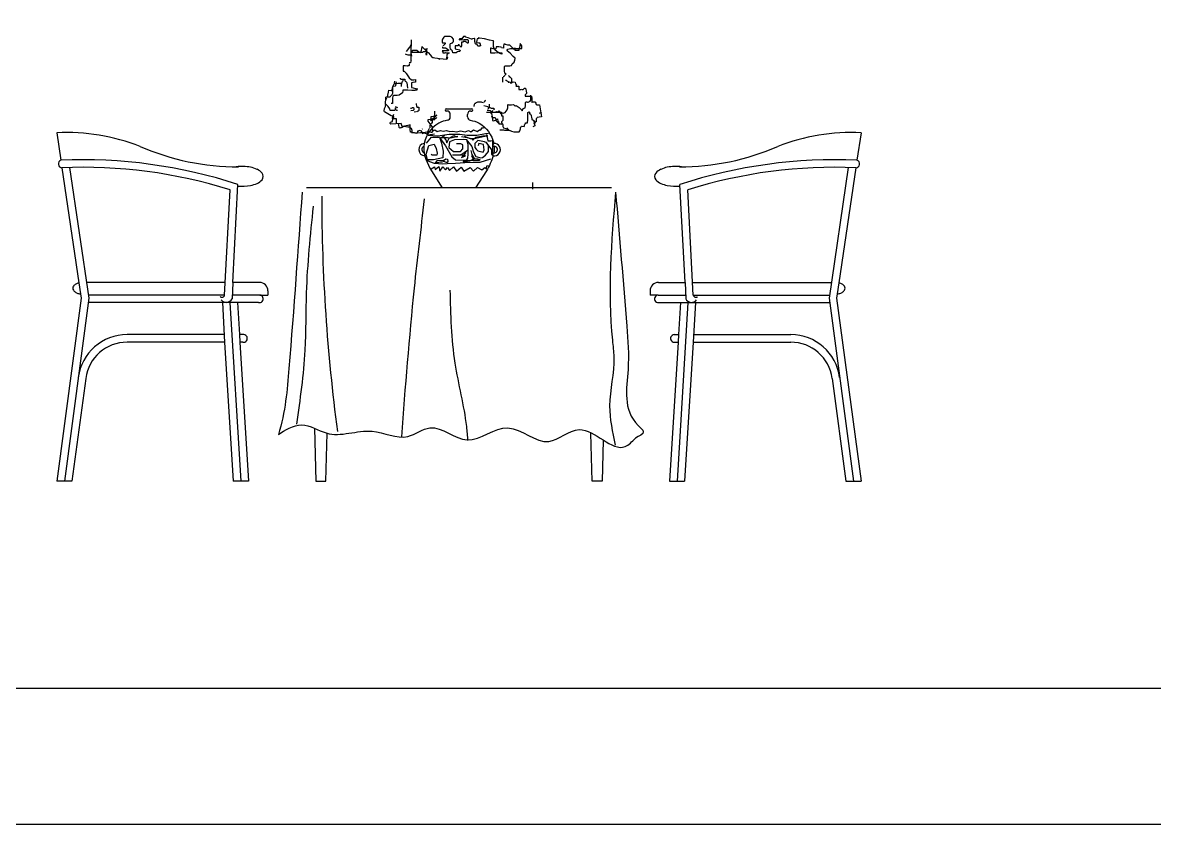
# Model space of a CAD drawing. Header units: inches. Extents: x 10 to 52.5, y 12.2 to 37.
# Drawn here: x 25.585 to 28.293, y 12.211 to 14.129 of the extents above; entities that cross this region are included whole.
import ezdxf

# ---------------------------------------------------------------- set-up
doc = ezdxf.new("R2010")
doc.units = ezdxf.units.IN
doc.header["$MEASUREMENT"] = 0
for name, color, linetype in [('02', 2, 'Continuous'), ('4', 4, 'Continuous'), ('kadrbm', 4, 'Continuous')]:
    doc.layers.add(name, color=color, linetype=linetype)

# ---------------------------------------------------------------- blocks, each defined once
blk = doc.blocks.new('kadrbm')
at = {"layer": 'kadrbm', "color": 4}
blk.add_lwpolyline([(0, 0), (0, 24.7972), (21, 24.7972), (21, 0), (0, 0)], close=True, dxfattribs=at)
blk.add_lwpolyline([(20.6631, 0.3257), (20.6631, 24.4603), (0.3369, 24.4603), (0.3369, 0.3257), (20.6631, 0.3257)], dxfattribs=at)

msp = doc.modelspace()

# ---------------------------------------------------------------- linework, layer by layer
at = {"layer": '02'}
for p, q in [((26.5147, 14.0566), (26.515, 14.0863)), ((26.515, 14.0863), (26.5156, 14.0876)), ((26.589, 14.0888), (26.5884, 14.0876)), ((26.5884, 14.0876), (26.5884, 14.0819)), ((26.5928, 14.0939), (26.589, 14.0888)), ((26.5941, 14.0952), (26.5928, 14.0939)), ((26.608, 14.0952), (26.5941, 14.0952)), ((26.6118, 14.0939), (26.608, 14.0952)), ((26.6156, 14.0888), (26.6118, 14.0939)), ((26.6156, 14.0825), (26.6156, 14.0888)), ((26.6308, 14.0895), (26.6295, 14.0888)), ((26.6295, 14.0888), (26.6295, 14.0876)), ((26.6295, 14.0876), (26.6416, 14.0882)), ((26.6346, 14.0895), (26.6308, 14.0895)), ((26.6359, 14.0901), (26.6346, 14.0895)), ((26.6397, 14.0952), (26.6359, 14.0901)), ((26.6441, 14.0952), (26.6397, 14.0952)), ((26.6416, 14.0882), (26.6504, 14.0882)), ((26.6447, 14.0939), (26.6441, 14.0952)), ((26.6511, 14.0926), (26.6447, 14.0939)), ((26.6504, 14.0882), (26.6511, 14.0863)), ((26.6587, 14.0888), (26.6511, 14.0926)), ((26.6511, 14.0863), (26.6511, 14.08)), ((26.6599, 14.0888), (26.6587, 14.0888)), ((26.6612, 14.0895), (26.6599, 14.0888)), ((26.665, 14.0907), (26.6612, 14.0895)), ((26.6663, 14.0907), (26.665, 14.0907)), ((26.6669, 14.0895), (26.6663, 14.0907)), ((26.6669, 14.0831), (26.6669, 14.0895)), ((26.6713, 14.0863), (26.6707, 14.0812)), ((26.6726, 14.0901), (26.6713, 14.0863)), ((26.6751, 14.0901), (26.6726, 14.0901)), ((26.6764, 14.0926), (26.6751, 14.0914)), ((26.6751, 14.0914), (26.6751, 14.0901)), ((26.6776, 14.0914), (26.6764, 14.0926)), ((26.6903, 14.0901), (26.6776, 14.0914)), ((26.7017, 14.0863), (26.6903, 14.0901)), ((26.7106, 14.085), (26.7017, 14.0863)), ((26.7125, 14.0844), (26.7106, 14.085)), ((26.5036, 14.0597), (26.5112, 14.0699)), ((26.5112, 14.0699), (26.515, 14.0774)), ((26.5175, 14.0623), (26.5137, 14.0547)), ((26.5239, 14.0623), (26.5175, 14.0623)), ((26.5277, 14.0616), (26.5239, 14.0623)), ((26.5327, 14.0578), (26.5277, 14.0616)), ((26.5371, 14.0566), (26.5327, 14.0578)), ((26.5384, 14.0616), (26.5371, 14.0566)), ((26.5397, 14.0718), (26.5384, 14.0616)), ((26.5409, 14.0705), (26.5397, 14.0718)), ((26.5536, 14.0578), (26.5409, 14.0705)), ((26.5428, 14.0585), (26.5416, 14.0572)), ((26.5498, 14.0585), (26.5428, 14.0585)), ((26.5536, 14.0661), (26.5485, 14.0648)), ((26.5485, 14.0648), (26.5511, 14.0648)), ((26.5511, 14.0648), (26.5511, 14.0509)), ((26.5549, 14.0566), (26.5536, 14.0578)), ((26.5884, 14.0819), (26.5897, 14.0806)), ((26.6023, 14.061), (26.5884, 14.061)), ((26.5884, 14.061), (26.5903, 14.0591)), ((26.5903, 14.0705), (26.589, 14.0699)), ((26.589, 14.0699), (26.589, 14.0686)), ((26.589, 14.0686), (26.5966, 14.068)), ((26.5897, 14.0806), (26.596, 14.0806)), ((26.5916, 14.0743), (26.5903, 14.073)), ((26.5903, 14.0591), (26.5903, 14.0566)), ((26.5954, 14.0781), (26.5916, 14.0743)), ((26.596, 14.0793), (26.5954, 14.0781)), ((26.596, 14.0806), (26.596, 14.0793)), ((26.5966, 14.068), (26.603, 14.0642)), ((26.6036, 14.0616), (26.6023, 14.061)), ((26.603, 14.0642), (26.6036, 14.0629)), ((26.6036, 14.0629), (26.6036, 14.0616)), ((26.608, 14.0774), (26.6087, 14.0787)), ((26.608, 14.0711), (26.608, 14.0774)), ((26.6087, 14.0642), (26.608, 14.0711)), ((26.6087, 14.0787), (26.6131, 14.08)), ((26.6099, 14.0642), (26.6087, 14.0642)), ((26.6112, 14.0629), (26.6099, 14.0642)), ((26.6125, 14.0616), (26.6112, 14.0629)), ((26.6131, 14.0604), (26.6125, 14.0616)), ((26.6131, 14.08), (26.6144, 14.0825)), ((26.6144, 14.0566), (26.6131, 14.0604)), ((26.6144, 14.0825), (26.6156, 14.0825)), ((26.627, 14.073), (26.6201, 14.073)), ((26.6201, 14.073), (26.6201, 14.0661)), ((26.6201, 14.0661), (26.6302, 14.0635)), ((26.6251, 14.0591), (26.6232, 14.0572)), ((26.6302, 14.0597), (26.6251, 14.0591)), ((26.6295, 14.0756), (26.627, 14.0756)), ((26.627, 14.0756), (26.627, 14.073)), ((26.6302, 14.0743), (26.6295, 14.0756)), ((26.634, 14.0699), (26.6302, 14.0743)), ((26.6302, 14.0635), (26.6314, 14.0623)), ((26.6314, 14.061), (26.6302, 14.0597)), ((26.6314, 14.0623), (26.6314, 14.061)), ((26.6346, 14.0737), (26.634, 14.0699)), ((26.6352, 14.0819), (26.6346, 14.0737)), ((26.639, 14.0819), (26.6352, 14.0819)), ((26.6435, 14.0838), (26.639, 14.0831)), ((26.639, 14.0831), (26.639, 14.0819)), ((26.6485, 14.08), (26.6435, 14.0838)), ((26.6498, 14.0793), (26.6485, 14.0787)), ((26.6511, 14.08), (26.6498, 14.0793)), ((26.6682, 14.0781), (26.6669, 14.0831)), ((26.6694, 14.0774), (26.6682, 14.0781)), ((26.6707, 14.0774), (26.6694, 14.0774)), ((26.6707, 14.0812), (26.6764, 14.0806)), ((26.672, 14.0762), (26.6707, 14.0774)), ((26.6739, 14.0724), (26.672, 14.0762)), ((26.6783, 14.0724), (26.6739, 14.0724)), ((26.6764, 14.0806), (26.6789, 14.0806)), ((26.6802, 14.073), (26.6783, 14.0724)), ((26.6789, 14.0806), (26.6789, 14.0793)), ((26.6789, 14.0793), (26.6802, 14.0743)), ((26.6802, 14.0743), (26.6802, 14.073)), ((26.7055, 14.0673), (26.7042, 14.0673)), ((26.7042, 14.0673), (26.7042, 14.0566)), ((26.7106, 14.0661), (26.7055, 14.0673)), ((26.7156, 14.0654), (26.7106, 14.0661)), ((26.7112, 14.0838), (26.7125, 14.0844)), ((26.7112, 14.0819), (26.7112, 14.0838)), ((26.7118, 14.0768), (26.7112, 14.0819)), ((26.7118, 14.0718), (26.7118, 14.0768)), ((26.7131, 14.0667), (26.7118, 14.0718)), ((26.7137, 14.0648), (26.7131, 14.0667)), ((26.7144, 14.0635), (26.7137, 14.0648)), ((26.7194, 14.0597), (26.7144, 14.0635)), ((26.7169, 14.0661), (26.7156, 14.0654)), ((26.7182, 14.0711), (26.7169, 14.0661)), ((26.7245, 14.0711), (26.7182, 14.0711)), ((26.727, 14.0547), (26.7194, 14.0597)), ((26.7295, 14.0699), (26.7245, 14.0711)), ((26.7308, 14.0686), (26.7295, 14.0699)), ((26.7352, 14.0673), (26.7308, 14.0686)), ((26.7365, 14.0774), (26.7352, 14.0724)), ((26.7352, 14.0724), (26.7352, 14.0673)), ((26.739, 14.0774), (26.7365, 14.0774)), ((26.7403, 14.0762), (26.739, 14.0774)), ((26.7454, 14.0749), (26.7403, 14.0762)), ((26.7441, 14.0629), (26.7454, 14.0648)), ((26.7441, 14.0616), (26.7441, 14.0629)), ((26.7447, 14.0604), (26.7441, 14.0616)), ((26.7511, 14.0553), (26.7447, 14.0604)), ((26.7504, 14.0749), (26.7454, 14.0749)), ((26.7454, 14.0648), (26.7523, 14.0667)), ((26.7555, 14.0699), (26.7504, 14.0749)), ((26.7523, 14.0667), (26.7795, 14.0667)), ((26.7612, 14.0642), (26.7555, 14.0699)), ((26.7612, 14.068), (26.7612, 14.0642)), ((26.7637, 14.0623), (26.7637, 14.068)), ((26.7719, 14.0623), (26.7637, 14.0623)), ((26.7732, 14.0673), (26.7719, 14.0635)), ((26.7719, 14.0635), (26.7719, 14.0623)), ((26.7738, 14.0686), (26.7732, 14.0673)), ((26.7745, 14.0743), (26.7738, 14.0686)), ((26.7751, 14.0787), (26.7745, 14.0743)), ((26.7757, 14.0774), (26.7751, 14.0787)), ((26.777, 14.0762), (26.7757, 14.0774)), ((26.7783, 14.0743), (26.777, 14.0762)), ((26.7795, 14.0737), (26.7783, 14.0743)), ((26.7795, 14.0667), (26.7795, 14.0737)), ((26.5023, 14.0522), (26.5011, 14.0528)), ((26.5074, 14.0509), (26.5023, 14.0522)), ((26.5131, 14.0509), (26.5074, 14.0509)), ((26.5125, 14.0326), (26.5099, 14.0326)), ((26.5137, 14.0376), (26.5125, 14.0326)), ((26.5137, 14.0547), (26.5131, 14.0496)), ((26.515, 14.0389), (26.5137, 14.0376)), ((26.515, 14.0572), (26.5144, 14.056)), ((26.5144, 14.0534), (26.515, 14.0484)), ((26.5147, 14.0386), (26.5147, 14.0506)), ((26.5416, 14.0572), (26.515, 14.0572)), ((26.5511, 14.0509), (26.5498, 14.0547)), ((26.5561, 14.0572), (26.5549, 14.0566)), ((26.5612, 14.0509), (26.5561, 14.0572)), ((26.565, 14.0458), (26.5612, 14.0509)), ((26.5663, 14.0446), (26.565, 14.0458)), ((26.5675, 14.0446), (26.5663, 14.0446)), ((26.5713, 14.0433), (26.5675, 14.0446)), ((26.5777, 14.0427), (26.5713, 14.0433)), ((26.5821, 14.042), (26.5777, 14.0427)), ((26.5998, 14.0408), (26.5814, 14.042)), ((26.5814, 14.042), (26.5814, 14.0408)), ((26.5814, 14.0408), (26.5821, 14.042)), ((26.5903, 14.0566), (26.596, 14.056)), ((26.5928, 14.0408), (26.5916, 14.042)), ((26.596, 14.056), (26.5966, 14.0572)), ((26.5966, 14.0572), (26.5979, 14.0566)), ((26.5979, 14.0566), (26.6061, 14.0566)), ((26.5998, 14.0452), (26.5985, 14.0446)), ((26.5985, 14.0446), (26.5998, 14.0446)), ((26.6049, 14.0566), (26.5998, 14.0515)), ((26.5998, 14.0515), (26.5998, 14.0452)), ((26.5998, 14.0446), (26.6011, 14.0458)), ((26.6011, 14.0458), (26.5998, 14.0408)), ((26.622, 14.0566), (26.6144, 14.0566)), ((26.6232, 14.0572), (26.622, 14.0566)), ((26.7042, 14.0566), (26.715, 14.056)), ((26.715, 14.056), (26.7238, 14.0572)), ((26.7238, 14.0572), (26.7251, 14.0572)), ((26.7251, 14.0572), (26.7264, 14.056)), ((26.7264, 14.056), (26.7314, 14.056)), ((26.7314, 14.0534), (26.727, 14.0547)), ((26.7314, 14.056), (26.7314, 14.0534)), ((26.7587, 14.0477), (26.7511, 14.0553)), ((26.7561, 14.03), (26.7612, 14.0338)), ((26.7637, 14.0439), (26.7587, 14.0477)), ((26.7612, 14.0338), (26.7625, 14.0389)), ((26.7625, 14.0389), (26.7637, 14.0427)), ((26.7637, 14.0427), (26.7637, 14.0439)), ((26.5004, 14.025), (26.4954, 14.025)), ((26.4954, 14.025), (26.4954, 14.0123)), ((26.4954, 14.0123), (26.4973, 14.0123)), ((26.4973, 14.0123), (26.4985, 14.0117)), ((26.4985, 14.0117), (26.5023, 14.0079)), ((26.5049, 14.0243), (26.5004, 14.025)), ((26.5023, 14.0079), (26.5023, 14.0066)), ((26.5023, 14.0066), (26.5036, 14.006)), ((26.5036, 14.006), (26.5049, 14.0041)), ((26.5061, 14.025), (26.5049, 14.0243)), ((26.5049, 14.0041), (26.5099, 13.9965)), ((26.5087, 14.025), (26.5061, 14.025)), ((26.5093, 14.0262), (26.5087, 14.025)), ((26.5099, 14.03), (26.5093, 14.0288)), ((26.5093, 14.0288), (26.5093, 14.0262)), ((26.7378, 14.0237), (26.739, 14.025)), ((26.7378, 14.0123), (26.7378, 14.0237)), ((26.7384, 14.0079), (26.7378, 14.0123)), ((26.7397, 14.0066), (26.7384, 14.0079)), ((26.739, 14.025), (26.7504, 14.025)), ((26.739, 14.0035), (26.7403, 14.0047)), ((26.7416, 14.0054), (26.7397, 14.0066)), ((26.7403, 14.0047), (26.7416, 14.0054)), ((26.7504, 14.025), (26.7549, 14.0262)), ((26.7549, 14.0262), (26.7561, 14.03)), ((26.4694, 13.9725), (26.4713, 13.9769)), ((26.4705, 13.9757), (26.4713, 13.9773)), ((26.4713, 13.9773), (26.4721, 13.979)), ((26.4713, 13.9769), (26.4758, 13.9775)), ((26.4721, 13.979), (26.4729, 13.9806)), ((26.4745, 13.9851), (26.4726, 13.9845)), ((26.4729, 13.9806), (26.4737, 13.9822)), ((26.4737, 13.9822), (26.4754, 13.983)), ((26.4745, 13.9889), (26.4745, 13.9851)), ((26.4754, 13.983), (26.4826, 13.9838)), ((26.4758, 13.9775), (26.477, 13.9769)), ((26.477, 13.9769), (26.4783, 13.982)), ((26.4783, 13.982), (26.4796, 13.987)), ((26.4826, 13.9838), (26.4906, 13.9838)), ((26.4884, 13.9959), (26.4884, 13.9946)), ((26.4884, 13.9946), (26.4897, 13.9934)), ((26.4897, 13.9934), (26.4992, 13.9934)), ((26.4906, 13.9838), (26.4906, 13.9757)), ((26.4906, 13.9806), (26.4922, 13.9822)), ((26.4922, 13.9822), (26.4939, 13.9886)), ((26.4939, 13.9886), (26.4947, 13.9902)), ((26.4947, 13.9902), (26.4963, 13.9902)), ((26.4992, 13.9934), (26.4992, 13.9889)), ((26.5004, 13.9889), (26.5017, 13.9877)), ((26.5017, 13.9877), (26.503, 13.9864)), ((26.503, 13.9851), (26.5042, 13.9851)), ((26.5042, 13.9851), (26.5055, 13.9719)), ((26.5042, 13.9801), (26.5055, 13.9794)), ((26.5099, 13.9965), (26.515, 13.9915)), ((26.515, 13.9915), (26.5207, 13.9921)), ((26.5232, 13.9858), (26.515, 13.9845)), ((26.515, 13.9845), (26.515, 13.9738)), ((26.5175, 13.9858), (26.5163, 13.9845)), ((26.5207, 13.9921), (26.5245, 13.9927)), ((26.5245, 13.9864), (26.5232, 13.9858)), ((26.5245, 13.9927), (26.5251, 13.9915)), ((26.5251, 13.9877), (26.5245, 13.9864)), ((26.5251, 13.9915), (26.5251, 13.9877)), ((26.734, 13.9864), (26.734, 13.9984)), ((26.7346, 13.9997), (26.7359, 13.9997)), ((26.7359, 13.9997), (26.7371, 14.0009)), ((26.7371, 14.0009), (26.7384, 14.0022)), ((26.7384, 14.0022), (26.739, 14.0035)), ((26.74, 13.991), (26.7416, 13.991)), ((26.7416, 13.991), (26.7432, 13.9894)), ((26.7432, 13.9894), (26.7449, 13.9886)), ((26.7449, 13.9886), (26.7465, 13.9878)), ((26.7465, 13.9878), (26.7465, 13.9862)), ((26.7465, 13.9862), (26.7481, 13.9862)), ((26.7497, 13.9999), (26.7477, 14.0019)), ((26.7481, 13.9862), (26.7497, 13.987)), ((26.7497, 13.9979), (26.7497, 13.9999)), ((26.7516, 13.9979), (26.7497, 13.9979)), ((26.7497, 13.987), (26.7513, 13.9862)), ((26.7513, 13.9862), (26.7513, 13.9846)), ((26.7513, 13.9846), (26.7553, 13.9846)), ((26.7536, 13.996), (26.7516, 13.9979)), ((26.7556, 13.994), (26.7536, 13.996)), ((26.7546, 13.9861), (26.7556, 13.9881)), ((26.7553, 13.9846), (26.7569, 13.9862)), ((26.7556, 13.9881), (26.7556, 13.994)), ((26.7569, 13.9862), (26.7585, 13.987)), ((26.7585, 13.987), (26.7634, 13.9862)), ((26.7634, 13.9862), (26.765, 13.9798)), ((26.7666, 13.9798), (26.765, 13.9765)), ((26.7658, 13.9814), (26.7666, 13.9798)), ((26.453, 13.9327), (26.4536, 13.95)), ((26.4536, 13.95), (26.4552, 13.9508)), ((26.4552, 13.9508), (26.4633, 13.9508)), ((26.458, 13.9504), (26.4587, 13.9548)), ((26.4587, 13.9548), (26.4599, 13.9624)), ((26.4599, 13.9624), (26.4612, 13.9674)), ((26.4612, 13.9674), (26.4669, 13.9662)), ((26.4633, 13.9508), (26.4649, 13.9516)), ((26.4649, 13.9516), (26.4657, 13.9532)), ((26.4657, 13.9532), (26.4673, 13.9548)), ((26.4669, 13.9662), (26.4682, 13.9662)), ((26.4673, 13.9548), (26.4689, 13.9565)), ((26.4682, 13.9662), (26.4688, 13.9674)), ((26.4688, 13.9674), (26.4694, 13.9725)), ((26.4689, 13.9565), (26.4697, 13.9581)), ((26.4697, 13.9581), (26.4705, 13.9597)), ((26.4707, 13.9529), (26.4701, 13.9478)), ((26.4705, 13.9597), (26.4705, 13.9757)), ((26.472, 13.9542), (26.4707, 13.9529)), ((26.4808, 13.9542), (26.472, 13.9542)), ((26.4859, 13.9554), (26.4808, 13.9542)), ((26.4935, 13.9605), (26.4859, 13.9554)), ((26.4947, 13.9655), (26.4935, 13.9605)), ((26.5061, 13.9668), (26.4947, 13.9668)), ((26.4947, 13.9668), (26.4947, 13.9655)), ((26.5163, 13.9662), (26.5061, 13.9668)), ((26.515, 13.9738), (26.5194, 13.9725)), ((26.5239, 13.9662), (26.5163, 13.9662)), ((26.5194, 13.9725), (26.5245, 13.9712)), ((26.5283, 13.9668), (26.5239, 13.9662)), ((26.5245, 13.9712), (26.5251, 13.97)), ((26.5251, 13.97), (26.527, 13.97)), ((26.527, 13.97), (26.5289, 13.9712)), ((26.5289, 13.9712), (26.5283, 13.9668)), ((26.765, 13.9765), (26.7722, 13.9765)), ((26.7722, 13.9765), (26.7722, 13.9685)), ((26.7722, 13.9685), (26.7778, 13.9685)), ((26.7778, 13.9685), (26.7795, 13.9693)), ((26.7811, 13.9693), (26.7811, 13.9677)), ((26.7811, 13.9677), (26.7827, 13.9685)), ((26.7827, 13.9685), (26.7843, 13.9701)), ((26.7843, 13.9701), (26.7859, 13.9717)), ((26.7859, 13.9717), (26.7875, 13.9717)), ((26.7875, 13.9717), (26.7891, 13.9701)), ((26.7891, 13.9573), (26.7875, 13.9556)), ((26.7875, 13.9556), (26.7875, 13.9524)), ((26.7875, 13.9524), (26.8028, 13.9524)), ((26.7891, 13.9701), (26.7899, 13.9637)), ((26.7907, 13.9589), (26.7891, 13.9573)), ((26.7899, 13.9637), (26.7907, 13.9621)), ((26.7907, 13.9621), (26.7907, 13.9589)), ((26.8012, 13.9428), (26.8012, 13.9548)), ((26.8028, 13.9524), (26.8036, 13.9468)), ((26.4496, 13.9171), (26.4504, 13.9235)), ((26.4504, 13.9235), (26.4512, 13.9251)), ((26.4512, 13.9251), (26.452, 13.9267)), ((26.452, 13.9267), (26.4528, 13.9283)), ((26.4528, 13.9283), (26.4536, 13.9339)), ((26.453, 13.9383), (26.4536, 13.9434)), ((26.4542, 13.9327), (26.453, 13.9327)), ((26.4536, 13.9434), (26.4549, 13.9453)), ((26.4593, 13.9276), (26.4542, 13.9327)), ((26.4549, 13.9453), (26.4561, 13.9491)), ((26.4631, 13.9225), (26.4593, 13.9276)), ((26.4644, 13.9187), (26.4631, 13.9225)), ((26.4701, 13.9352), (26.4669, 13.9352)), ((26.4701, 13.9478), (26.4701, 13.9352)), ((26.4764, 13.9276), (26.4815, 13.9257)), ((26.477, 13.9244), (26.4764, 13.9206)), ((26.4777, 13.9206), (26.477, 13.9244)), ((26.5131, 13.9238), (26.5156, 13.9238)), ((26.5156, 13.9238), (26.5169, 13.9244)), ((26.5169, 13.9244), (26.5175, 13.9257)), ((26.5175, 13.9257), (26.5201, 13.9257)), ((26.5201, 13.9257), (26.5207, 13.9213)), ((26.5264, 13.9352), (26.5264, 13.9339)), ((26.5264, 13.9339), (26.527, 13.9289)), ((26.527, 13.9289), (26.5277, 13.9276)), ((26.5277, 13.9276), (26.5277, 13.9263)), ((26.5277, 13.9263), (26.5327, 13.9263)), ((26.5327, 13.9263), (26.5327, 13.9181)), ((26.665, 13.9282), (26.6663, 13.9333)), ((26.6663, 13.9346), (26.6675, 13.9358)), ((26.6675, 13.9358), (26.6688, 13.9358)), ((26.6688, 13.9371), (26.6726, 13.9383)), ((26.6688, 13.9358), (26.6688, 13.9371)), ((26.6726, 13.9383), (26.6739, 13.939)), ((26.6739, 13.939), (26.6821, 13.939)), ((26.6821, 13.939), (26.6833, 13.9383)), ((26.6833, 13.9383), (26.6878, 13.9377)), ((26.6887, 13.9301), (26.6975, 13.9282)), ((26.689, 13.9383), (26.6903, 13.939)), ((26.6903, 13.9402), (26.6916, 13.9409)), ((26.6903, 13.939), (26.6903, 13.9402)), ((26.6916, 13.9421), (26.6928, 13.9434)), ((26.6916, 13.9409), (26.6916, 13.9421)), ((26.6975, 13.9282), (26.6985, 13.9262)), ((26.6985, 13.9262), (26.6985, 13.9213)), ((26.7014, 13.9339), (26.7014, 13.9259)), ((26.7014, 13.9259), (26.703, 13.9259)), ((26.703, 13.9259), (26.7046, 13.9251)), ((26.7046, 13.9251), (26.7062, 13.9243)), ((26.7062, 13.9243), (26.7119, 13.9243)), ((26.7119, 13.9243), (26.7127, 13.9227)), ((26.7127, 13.9227), (26.7127, 13.9211)), ((26.7441, 13.9203), (26.7457, 13.9251)), ((26.7457, 13.9251), (26.7457, 13.9331)), ((26.7457, 13.9331), (26.7481, 13.9323)), ((26.7481, 13.9323), (26.7545, 13.9323)), ((26.7545, 13.9323), (26.7593, 13.9331)), ((26.7593, 13.9331), (26.7609, 13.9315)), ((26.7609, 13.9315), (26.7626, 13.9299)), ((26.7626, 13.9299), (26.7642, 13.9299)), ((26.7642, 13.9299), (26.7658, 13.9307)), ((26.7658, 13.9307), (26.773, 13.9259)), ((26.773, 13.9259), (26.7795, 13.9195)), ((26.7803, 13.9179), (26.7827, 13.9235)), ((26.7827, 13.9235), (26.7875, 13.9251)), ((26.7875, 13.9251), (26.7883, 13.9307)), ((26.7883, 13.9372), (26.7899, 13.9388)), ((26.7883, 13.9307), (26.7883, 13.9372)), ((26.7899, 13.9388), (26.7915, 13.9388)), ((26.7915, 13.9388), (26.7931, 13.938)), ((26.7931, 13.938), (26.7947, 13.938)), ((26.7947, 13.938), (26.7963, 13.9388)), ((26.7963, 13.9388), (26.798, 13.9396)), ((26.798, 13.9396), (26.7996, 13.9404)), ((26.7996, 13.9404), (26.8012, 13.9428)), ((26.8036, 13.9468), (26.8036, 13.9372)), ((26.8036, 13.9372), (26.8044, 13.9388)), ((26.8044, 13.9388), (26.8108, 13.9388)), ((26.8108, 13.9388), (26.8108, 13.9372)), ((26.8108, 13.9372), (26.8124, 13.9372)), ((26.8124, 13.9372), (26.8124, 13.9348)), ((26.8124, 13.9348), (26.8132, 13.9331)), ((26.8132, 13.9331), (26.8148, 13.9323)), ((26.8148, 13.9323), (26.8213, 13.9323)), ((26.8213, 13.9323), (26.8261, 13.9034)), ((26.4496, 13.9203), (26.4504, 13.9219)), ((26.4504, 13.9155), (26.4496, 13.9171)), ((26.4585, 13.9106), (26.4504, 13.9155)), ((26.4665, 13.9058), (26.4585, 13.9106)), ((26.4688, 13.9181), (26.4644, 13.9187)), ((26.4729, 13.9042), (26.4665, 13.9058)), ((26.4745, 13.9181), (26.4688, 13.9181)), ((26.4697, 13.9026), (26.4689, 13.901)), ((26.4689, 13.901), (26.4689, 13.8994)), ((26.4689, 13.8994), (26.4786, 13.8994)), ((26.4721, 13.909), (26.4697, 13.9026)), ((26.4697, 13.8946), (26.4713, 13.8994)), ((26.4713, 13.901), (26.4729, 13.9026)), ((26.4729, 13.9026), (26.4729, 13.9042)), ((26.4751, 13.9194), (26.4745, 13.9181)), ((26.4764, 13.9206), (26.4751, 13.9194)), ((26.4789, 13.9194), (26.4777, 13.9206)), ((26.4786, 13.8994), (26.4786, 13.8881)), ((26.4802, 13.9187), (26.4789, 13.9194)), ((26.4815, 13.9187), (26.4802, 13.9187)), ((26.5188, 13.9187), (26.5137, 13.9175)), ((26.5207, 13.92), (26.5188, 13.9187)), ((26.5207, 13.9213), (26.5207, 13.92)), ((26.5264, 13.915), (26.5213, 13.9143)), ((26.5289, 13.9162), (26.5277, 13.915)), ((26.5302, 13.9169), (26.5289, 13.9162)), ((26.5314, 13.9169), (26.5302, 13.9169)), ((26.5327, 13.9181), (26.5314, 13.9169)), ((26.555, 13.897), (26.5598, 13.8978)), ((26.555, 13.893), (26.555, 13.897)), ((26.5598, 13.8978), (26.5711, 13.8978)), ((26.5605, 13.8933), (26.5755, 13.9082)), ((26.5679, 13.9042), (26.5614, 13.9034)), ((26.5614, 13.9034), (26.5614, 13.9002)), ((26.5614, 13.9002), (26.563, 13.8986)), ((26.5622, 13.8936), (26.5755, 13.9069)), ((26.563, 13.8986), (26.5695, 13.897)), ((26.5655, 13.8954), (26.5647, 13.8938)), ((26.5679, 13.8962), (26.5655, 13.8954)), ((26.5695, 13.9058), (26.5679, 13.9042)), ((26.5695, 13.897), (26.5679, 13.8962)), ((26.569, 13.8949), (26.5755, 13.9014)), ((26.5711, 13.9058), (26.5695, 13.9058)), ((26.5711, 13.8978), (26.5711, 13.9171)), ((26.5982, 13.9222), (26.6593, 13.9222)), ((26.6, 13.9172), (26.5982, 13.9172)), ((26.608, 13.9031), (26.608, 13.9092)), ((26.6494, 13.9031), (26.6494, 13.9092)), ((26.6574, 13.9172), (26.6593, 13.9172)), ((26.695, 13.9147), (26.7304, 13.9147)), ((26.6982, 13.9187), (26.6966, 13.9187)), ((26.7046, 13.9179), (26.6982, 13.9187)), ((26.7062, 13.9163), (26.7046, 13.9179)), ((26.7062, 13.9106), (26.7095, 13.9195)), ((26.7079, 13.9106), (26.7062, 13.9106)), ((26.707, 13.9058), (26.7087, 13.8994)), ((26.7087, 13.9026), (26.7079, 13.909)), ((26.7095, 13.901), (26.7087, 13.9026)), ((26.7087, 13.8994), (26.7087, 13.8946)), ((26.7151, 13.901), (26.7095, 13.901)), ((26.7127, 13.9211), (26.7111, 13.9211)), ((26.7111, 13.8938), (26.7159, 13.8954)), ((26.7151, 13.9147), (26.7167, 13.9155)), ((26.7167, 13.8994), (26.7151, 13.901)), ((26.7159, 13.8954), (26.7175, 13.897)), ((26.7167, 13.9155), (26.7183, 13.9163)), ((26.7183, 13.893), (26.7167, 13.8994)), ((26.7175, 13.897), (26.7191, 13.897)), ((26.7183, 13.9163), (26.7199, 13.9147)), ((26.7191, 13.897), (26.7207, 13.8986)), ((26.7199, 13.9147), (26.7215, 13.9155)), ((26.7207, 13.8986), (26.7215, 13.8922)), ((26.7215, 13.9155), (26.7231, 13.9171)), ((26.7231, 13.9171), (26.7247, 13.9179)), ((26.7247, 13.9179), (26.7264, 13.9163)), ((26.7264, 13.9163), (26.728, 13.9114)), ((26.728, 13.9114), (26.7296, 13.9106)), ((26.7296, 13.9106), (26.7312, 13.9122)), ((26.7304, 13.9147), (26.7304, 13.9058)), ((26.7304, 13.9058), (26.7336, 13.9058)), ((26.7312, 13.9122), (26.7328, 13.9131)), ((26.7328, 13.9131), (26.7344, 13.9122)), ((26.7336, 13.9058), (26.7336, 13.8946)), ((26.7344, 13.9122), (26.7392, 13.9139)), ((26.7392, 13.9139), (26.7441, 13.9203)), ((26.7795, 13.9195), (26.7803, 13.9179)), ((26.7931, 13.8889), (26.7939, 13.8962)), ((26.7939, 13.9139), (26.7963, 13.9155)), ((26.7939, 13.8962), (26.7939, 13.9139)), ((26.7963, 13.9155), (26.798, 13.9147)), ((26.798, 13.9147), (26.798, 13.9106)), ((26.798, 13.9106), (26.7996, 13.9106)), ((26.7996, 13.9106), (26.8012, 13.909)), ((26.8012, 13.909), (26.802, 13.9066)), ((26.802, 13.9066), (26.8028, 13.9018)), ((26.8028, 13.9018), (26.8036, 13.9002)), ((26.8036, 13.9002), (26.8036, 13.897)), ((26.8036, 13.897), (26.806, 13.8954)), ((26.806, 13.8954), (26.8076, 13.8954)), ((26.8076, 13.8954), (26.8076, 13.8905)), ((26.8148, 13.9002), (26.8132, 13.8986)), ((26.8132, 13.8986), (26.8132, 13.8914)), ((26.8157, 13.9018), (26.8148, 13.9002)), ((26.8205, 13.9026), (26.8157, 13.9018)), ((26.8261, 13.9034), (26.8205, 13.9026)), ((26.8213, 13.9122), (26.8229, 13.9131)), ((26.8229, 13.9131), (26.8245, 13.9131)), ((26.8245, 13.9131), (26.8261, 13.9122)), ((26.4641, 13.8889), (26.4649, 13.8905)), ((26.4641, 13.8873), (26.4641, 13.8889)), ((26.4657, 13.8857), (26.4641, 13.8873)), ((26.4649, 13.8905), (26.4697, 13.8922)), ((26.4906, 13.8873), (26.4657, 13.8857)), ((26.4697, 13.8922), (26.4697, 13.8946)), ((26.4786, 13.8881), (26.4842, 13.8873)), ((26.485, 13.8841), (26.4834, 13.8857)), ((26.4858, 13.8777), (26.485, 13.8841)), ((26.4874, 13.8761), (26.4858, 13.8777)), ((26.489, 13.8769), (26.4874, 13.8761)), ((26.4906, 13.8769), (26.489, 13.8769)), ((26.4906, 13.8873), (26.4906, 13.8857)), ((26.4906, 13.8857), (26.4914, 13.8833)), ((26.4922, 13.8777), (26.4906, 13.8769)), ((26.4914, 13.8833), (26.4939, 13.8777)), ((26.4914, 13.8817), (26.4971, 13.8809)), ((26.4939, 13.8777), (26.4922, 13.8777)), ((26.4987, 13.8809), (26.4939, 13.8793)), ((26.4971, 13.8809), (26.5067, 13.8793)), ((26.5067, 13.8825), (26.4987, 13.8809)), ((26.5124, 13.8841), (26.5067, 13.8825)), ((26.5067, 13.8793), (26.5116, 13.8793)), ((26.5116, 13.8777), (26.5132, 13.8769)), ((26.5124, 13.8729), (26.5124, 13.8841)), ((26.5132, 13.8664), (26.5124, 13.8729)), ((26.5132, 13.8769), (26.5148, 13.8761)), ((26.5148, 13.8761), (26.5164, 13.8713)), ((26.5164, 13.8713), (26.5164, 13.8648)), ((26.5293, 13.8688), (26.5284, 13.864)), ((26.5325, 13.8688), (26.5293, 13.8688)), ((26.5333, 13.8705), (26.5325, 13.8688)), ((26.5397, 13.8688), (26.5333, 13.8705)), ((26.5413, 13.8624), (26.5397, 13.8688)), ((26.5409, 13.8736), (26.5418, 13.8745)), ((26.5542, 13.8688), (26.5534, 13.8672)), ((26.555, 13.8705), (26.5542, 13.8688)), ((26.5647, 13.8801), (26.555, 13.893)), ((26.5558, 13.8721), (26.555, 13.8705)), ((26.5566, 13.8737), (26.5558, 13.8721)), ((26.5582, 13.8753), (26.5566, 13.8737)), ((26.5598, 13.8841), (26.559, 13.8817)), ((26.559, 13.8817), (26.559, 13.8769)), ((26.5614, 13.8865), (26.5598, 13.8857)), ((26.5598, 13.8857), (26.5598, 13.8841)), ((26.563, 13.8881), (26.5614, 13.8865)), ((26.5647, 13.8881), (26.563, 13.8881)), ((26.5647, 13.8938), (26.5647, 13.8881)), ((26.5663, 13.8713), (26.5647, 13.8801)), ((26.5663, 13.868), (26.5663, 13.8713)), ((26.7087, 13.8946), (26.7111, 13.8938)), ((26.7247, 13.8865), (26.7183, 13.893)), ((26.7215, 13.8922), (26.7231, 13.8922)), ((26.7231, 13.8922), (26.7239, 13.8865)), ((26.7239, 13.8865), (26.7312, 13.8865)), ((26.7312, 13.8849), (26.7247, 13.8865)), ((26.7264, 13.8721), (26.7489, 13.8705)), ((26.736, 13.8713), (26.728, 13.8721)), ((26.732, 13.893), (26.7304, 13.8914)), ((26.7304, 13.8914), (26.7304, 13.8897)), ((26.7304, 13.8897), (26.732, 13.8881)), ((26.7312, 13.8865), (26.7312, 13.8849)), ((26.7336, 13.8946), (26.732, 13.893)), ((26.732, 13.8881), (26.7328, 13.8865)), ((26.7328, 13.8865), (26.7336, 13.8849)), ((26.7336, 13.8849), (26.7336, 13.8801)), ((26.7336, 13.8801), (26.7344, 13.8785)), ((26.7344, 13.8785), (26.7352, 13.8769)), ((26.7352, 13.8769), (26.7465, 13.8737)), ((26.7416, 13.8705), (26.736, 13.8713)), ((26.7432, 13.8721), (26.7513, 13.8705)), ((26.7441, 13.8769), (26.7441, 13.8721)), ((26.7441, 13.8721), (26.7449, 13.8737)), ((26.7465, 13.8737), (26.7481, 13.8721)), ((26.7481, 13.8721), (26.7489, 13.8705)), ((26.7513, 13.8705), (26.7529, 13.8697)), ((26.7529, 13.8697), (26.7545, 13.8688)), ((26.7545, 13.8688), (26.7601, 13.8672)), ((26.773, 13.8672), (26.7746, 13.8697)), ((26.7746, 13.8697), (26.7762, 13.8745)), ((26.7762, 13.8777), (26.7778, 13.8793)), ((26.7762, 13.8745), (26.7762, 13.8777)), ((26.7778, 13.8793), (26.7786, 13.8809)), ((26.7786, 13.8809), (26.7803, 13.8809)), ((26.7803, 13.8809), (26.7851, 13.8801)), ((26.7851, 13.8801), (26.7867, 13.8857)), ((26.7867, 13.8857), (26.7883, 13.8873)), ((26.7883, 13.8873), (26.7883, 13.8889)), ((26.7883, 13.8889), (26.7931, 13.8889)), ((26.8084, 13.8809), (26.8052, 13.8793)), ((26.8068, 13.8881), (26.8084, 13.8873)), ((26.8076, 13.8922), (26.81, 13.8922)), ((26.8092, 13.8865), (26.8076, 13.8857)), ((26.8108, 13.8897), (26.8084, 13.8881)), ((26.8084, 13.8873), (26.8092, 13.8849)), ((26.81, 13.8817), (26.8084, 13.8809)), ((26.8108, 13.8881), (26.8092, 13.8865)), ((26.8092, 13.8849), (26.81, 13.8833)), ((26.81, 13.8922), (26.8108, 13.8897)), ((26.81, 13.8833), (26.81, 13.8817)), ((26.8116, 13.8914), (26.8108, 13.8897)), ((26.8132, 13.8914), (26.8116, 13.8914)), ((26.5148, 13.8664), (26.5132, 13.8664)), ((26.5164, 13.8656), (26.5148, 13.8664)), ((26.5164, 13.8648), (26.5373, 13.8656)), ((26.5212, 13.8648), (26.5164, 13.8656)), ((26.5268, 13.8632), (26.5212, 13.8648)), ((26.522, 13.8648), (26.5236, 13.8656)), ((26.5284, 13.864), (26.5268, 13.8632)), ((26.5373, 13.8656), (26.5389, 13.8672)), ((26.5389, 13.8672), (26.5405, 13.8656)), ((26.5405, 13.8656), (26.5478, 13.8664)), ((26.5429, 13.864), (26.5413, 13.8624)), ((26.5445, 13.8656), (26.5429, 13.864)), ((26.5445, 13.864), (26.5445, 13.8656)), ((26.5461, 13.864), (26.5445, 13.864)), ((26.551, 13.8624), (26.5461, 13.864)), ((26.5478, 13.8664), (26.5558, 13.868)), ((26.5518, 13.8608), (26.551, 13.8624)), ((26.5534, 13.8592), (26.5518, 13.8592)), ((26.5534, 13.8672), (26.5534, 13.8592)), ((26.5558, 13.868), (26.5574, 13.868)), ((26.5574, 13.868), (26.5622, 13.8664)), ((26.5622, 13.8664), (26.5647, 13.8664)), ((26.5647, 13.8664), (26.5663, 13.868)), ((26.7097, 13.8152), (26.7097, 13.8483)), ((26.7601, 13.8672), (26.773, 13.8672)), ((26.7097, 13.8113), (26.7097, 13.8118)), ((25.6968, 13.7822), (25.743, 13.4695)), ((26.5628, 13.7739), (26.5888, 13.7333)), ((26.6947, 13.7739), (26.6686, 13.7333)), ((27.5607, 13.7822), (27.5145, 13.4695)), ((26.8053, 13.7305), (26.8053, 13.7465)), ((26.068, 13.477), (26.0811, 13.7285)), ((27.1895, 13.477), (27.1763, 13.7285)), ((25.7193, 13.5062), (25.7233, 13.4796)), ((26.0695, 13.507), (25.7374, 13.507)), ((26.0876, 13.507), (26.0858, 13.4678)), ((27.1699, 13.507), (27.1717, 13.4678)), ((27.1879, 13.507), (27.5201, 13.507)), ((27.5381, 13.5062), (27.5342, 13.4796)), ((25.743, 13.4695), (25.6844, 13.032)), ((26.068, 13.477), (25.7418, 13.477)), ((26.152, 13.4769), (26.086, 13.477)), ((27.1054, 13.4769), (27.1715, 13.477)), ((27.1895, 13.477), (27.5156, 13.477)), ((27.5145, 13.4695), (27.573, 13.032)), ((26.1489, 13.459), (25.7416, 13.459)), ((26.0625, 13.459), (26.0679, 13.3642)), ((26.0806, 13.459), (26.1067, 13.032)), ((27.1769, 13.459), (27.1507, 13.032)), ((27.1949, 13.459), (27.1896, 13.3642)), ((26.0668, 13.3822), (25.8345, 13.3822)), ((26.1033, 13.3822), (26.1044, 13.3642)), ((27.1542, 13.3822), (27.1531, 13.3642)), ((27.1907, 13.3822), (27.4229, 13.3822))]:
    msp.add_line(p, q, dxfattribs=at)
for points in [[(26.5647, 13.8687), (26.5709, 13.8718), (26.5764, 13.8685), (26.585, 13.8709), (26.5911, 13.8693), (26.599, 13.8707), (26.6069, 13.8682), (26.6144, 13.8691), (26.6226, 13.8674), (26.6322, 13.8698), (26.6435, 13.8671), (26.6514, 13.8702), (26.6571, 13.8676), (26.6633, 13.872), (26.6725, 13.8682), (26.6776, 13.8718), (26.6813, 13.8718), (26.6848, 13.8777), (26.6875, 13.8768), (26.6897, 13.8777)], [(26.5514, 13.8401), (26.5631, 13.8544), (26.5824, 13.8544), (26.5873, 13.8401), (26.591, 13.8209), (26.5898, 13.8048), (26.5681, 13.8005), (26.5532, 13.8005), (26.5507, 13.8141), (26.5569, 13.8346), (26.5693, 13.8377), (26.5743, 13.8277), (26.5768, 13.8166), (26.5755, 13.8117), (26.5644, 13.8117), (26.5625, 13.8129)], [(26.5706, 13.8618), (26.5551, 13.8593), (26.5786, 13.8581), (26.6053, 13.8618), (26.6307, 13.8618), (26.6487, 13.8593), (26.6716, 13.8593), (26.692, 13.863), (26.6995, 13.8643)], [(26.5824, 13.8537), (26.5966, 13.8339), (26.6115, 13.8079), (26.6208, 13.8005), (26.64, 13.7993), (26.6474, 13.8005), (26.6499, 13.8042), (26.6511, 13.8141), (26.6511, 13.837), (26.6474, 13.8482), (26.6394, 13.8494), (26.6183, 13.8482), (26.6059, 13.8432), (26.6047, 13.8302), (26.6158, 13.8203), (26.6325, 13.8203), (26.6381, 13.8271), (26.6381, 13.8364), (26.6332, 13.8389), (26.6233, 13.8389)], [(26.5914, 13.8547), (26.5976, 13.8485), (26.5995, 13.8414), (26.6052, 13.8519), (26.6162, 13.8585), (26.6238, 13.8557), (26.6257, 13.8561), (26.609, 13.8523), (26.6014, 13.8533), (26.5853, 13.8533), (26.5948, 13.8595)], [(26.6352, 13.8566), (26.6523, 13.8533), (26.6599, 13.8514), (26.6618, 13.8471), (26.6694, 13.8547), (26.6856, 13.8576), (26.6975, 13.8576), (26.6651, 13.8509), (26.6566, 13.8509), (26.6418, 13.8566)], [(26.6462, 13.8494), (26.6598, 13.8321), (26.6611, 13.8271), (26.6635, 13.8185), (26.6691, 13.8086), (26.6809, 13.8048), (26.6852, 13.8061), (26.692, 13.8117), (26.6995, 13.8203), (26.6995, 13.8333), (26.6958, 13.8407), (26.6902, 13.8438), (26.6741, 13.8463), (26.6666, 13.8395), (26.6666, 13.8296), (26.6697, 13.8259), (26.6741, 13.8222), (26.6865, 13.8191), (26.6889, 13.824), (26.6877, 13.837), (26.6765, 13.8395), (26.6747, 13.8339)], [(26.6933, 13.8426), (26.7063, 13.824), (26.7063, 13.8135), (26.71, 13.8117)], [(26.6945, 13.8606), (26.6982, 13.8457), (26.7051, 13.8457), (26.7094, 13.8469)], [(26.6133, 13.8124), (26.6333, 13.8124), (26.6495, 13.8238)], [(26.6456, 13.8181), (26.6347, 13.8058), (26.6447, 13.8096), (26.6314, 13.8124)], [(26.6585, 13.811), (26.6623, 13.8039), (26.6732, 13.8029), (26.6789, 13.8015), (26.6775, 13.7987), (26.6604, 13.7987), (26.6514, 13.7977), (26.6395, 13.7977), (26.6385, 13.7958), (26.6552, 13.7977), (26.6656, 13.8034), (26.6604, 13.8129), (26.658, 13.8229)], [(26.7044, 13.8017), (26.6784, 13.7943), (26.6629, 13.7943), (26.6425, 13.7931), (26.6208, 13.7918), (26.6003, 13.7906), (26.5892, 13.79), (26.5706, 13.7918), (26.5588, 13.7956), (26.5514, 13.7993)], [(26.5626, 13.7792), (26.5699, 13.7838), (26.5717, 13.777), (26.5805, 13.7842), (26.581, 13.7845), (26.5828, 13.7736), (26.5899, 13.7833), (26.5965, 13.7763), (26.6013, 13.782), (26.606, 13.7752), (26.6161, 13.7836), (26.6227, 13.7729), (26.6343, 13.7827), (26.6406, 13.7731), (26.6557, 13.7822), (26.6636, 13.7729), (26.6729, 13.7822), (26.6836, 13.7765), (26.6909, 13.7824), (26.6946, 13.7786), (26.6959, 13.7858), (26.7016, 13.787)], [(26.5914, 13.7991), (26.5971, 13.8029), (26.6014, 13.802), (26.6024, 13.7968), (26.6005, 13.7939), (26.5986, 13.7939), (26.5929, 13.7968), (26.591, 13.7987), (26.5762, 13.7977), (26.5719, 13.7929), (26.5848, 13.7958), (26.5891, 13.7958)]]:
    msp.add_lwpolyline(points, dxfattribs=at)
for centre, radius, start, end in [((26.5982, 13.9197), 0.00249, 90, 270), ((26.6, 13.9092), 0.008, 0, 90), ((26.6, 13.9031), 0.008, 280.469, 0), ((26.6574, 13.9092), 0.008, 90, 180), ((26.6574, 13.9031), 0.008, 180, 259.531), ((26.6593, 13.9197), 0.00249, 270, 90), ((26.5477, 13.8249), 0.015, 98.5758, 266.7915), ((26.5477, 13.8249), 0.00785, 114.517, 251.6111), ((26.7132, 13.8133), 0.004, 104.5979, 230.5309), ((26.7138, 13.8363), 0.00398, 117.7333, 255.0502), ((26.713, 13.8249), 0.015, 260.916, 93.981), ((26.713, 13.8249), 0.00785, 263.9587, 90.2727), ((25.7284, 12.6063), 1.1943, 71.8803, 92.5126), ((27.5291, 12.6063), 1.1943, 87.4874, 108.1197), ((25.7284, 12.6063), 1.1763, 72.5506, 92.4223), ((27.5291, 12.6063), 1.1763, 87.5777, 107.4494), ((30.5925, 13.7185), 4.2923, 180.0682, 187.6082), ((25.7284, 13.4659), 0.0412, 102.7175, 103.5214), ((27.529, 13.4659), 0.0412, 76.4786, 77.2825), ((26.0615, 13.4782), 0.00653, 231.0457, 349.5857), ((26.0721, 13.4747), 0.0153, 217.7319, 333.4479), ((27.1853, 13.4747), 0.0153, 206.5521, 322.2681), ((27.1959, 13.4782), 0.00653, 190.4143, 308.9543), ((25.8345, 13.2642), 0.118, 90, 172.3823), ((27.4229, 13.2642), 0.118, 7.6177, 90)]:
    msp.add_arc(centre, radius, start, end, dxfattribs=at)
for points, knots in [([(26.6015, 13.8952), (26.5941, 13.8939), (26.5654, 13.8849), (26.5323, 13.833), (26.5531, 13.7915), (26.5628, 13.7739)], [26.997388, 26.997388, 26.997388, 26.997388, 49.176136, 116.351144, 176.681178, 176.681178, 176.681178, 176.681178]), ([(26.656, 13.8952), (26.6633, 13.8939), (26.6894, 13.8858), (26.708, 13.8596), (26.712, 13.8399)], [26.997388, 26.997388, 26.997388, 26.997388, 49.176136, 107.94362, 107.94362, 107.94362, 107.94362]), ([(26.713, 13.8328), (26.713, 13.8323), (26.7134, 13.8271), (26.713, 13.8218), (26.7122, 13.8171)], [114.95722, 114.95722, 114.95722, 114.95722, 116.351144, 130.635184, 130.635184, 130.635184, 130.635184])]:
    msp.add_open_spline(points, degree=3, knots=knots, dxfattribs=at)
msp.add_open_spline([(26.7107, 13.8102), (26.7073, 13.7975), (26.701, 13.7853), (26.6947, 13.7739)], degree=3, dxfattribs=at)
for points in [[(26.5459, 13.7067), (26.5215, 13.4937), (26.491, 13.1377)], [(27.0037, 13.7233), (26.9961, 13.3686), (26.9995, 13.3285), (26.9894, 13.2116), (27.0028, 13.1181)], [(26.28, 13.6893), (26.2633, 13.4822), (26.26, 13.3452), (26.2399, 13.1682)], [(26.6071, 13.4885), (26.619, 13.3142), (26.6465, 13.1621), (26.6495, 13.1286)]]:
    msp.add_spline(points, degree=3, dxfattribs=at)
at = {"layer": '4'}
for p, q in [((25.6664, 13.8651), (25.6761, 13.7994)), ((27.5911, 13.8651), (27.5814, 13.7994)), ((25.6787, 13.7815), (25.7193, 13.5062)), ((27.5788, 13.7815), (27.5381, 13.5062)), ((26.0876, 13.507), (26.0998, 13.7414)), ((26.9937, 13.7333), (26.2637, 13.7333)), ((27.1699, 13.507), (27.1576, 13.7414)), ((26.1514, 13.507), (26.0876, 13.507)), ((27.1061, 13.507), (27.1699, 13.507)), ((25.7248, 13.4694), (25.6663, 13.032)), ((25.7233, 13.4796), (25.7248, 13.4694)), ((26.152, 13.4769), (26.1714, 13.4769)), ((26.1714, 13.487), (26.1714, 13.477)), ((27.0861, 13.487), (27.0861, 13.477)), ((27.1054, 13.4769), (27.0861, 13.4769)), ((27.5342, 13.4796), (27.5327, 13.4694)), ((27.5327, 13.4694), (27.5912, 13.032)), ((26.0986, 13.459), (26.1033, 13.3822)), ((27.1086, 13.459), (27.5159, 13.459)), ((27.1589, 13.459), (27.1542, 13.3822)), ((26.1138, 13.3822), (26.1028, 13.3822)), ((27.1436, 13.3822), (27.1546, 13.3822)), ((26.0679, 13.3642), (25.8345, 13.3642)), ((26.0679, 13.3642), (26.0887, 13.032)), ((26.1114, 13.3642), (26.1039, 13.3642)), ((26.1044, 13.3642), (26.1248, 13.032)), ((27.1531, 13.3642), (27.1327, 13.032)), ((27.1461, 13.3642), (27.1535, 13.3642)), ((27.1896, 13.3642), (27.1688, 13.032)), ((27.1896, 13.3642), (27.4229, 13.3642)), ((25.7354, 13.2775), (25.7026, 13.032)), ((27.522, 13.2775), (27.5549, 13.032)), ((25.7026, 13.032), (25.6663, 13.032)), ((26.1248, 13.032), (26.0887, 13.032)), ((27.1327, 13.032), (27.1688, 13.032)), ((27.5549, 13.032), (27.5912, 13.032))]:
    msp.add_line(p, q, dxfattribs=at)
for points in [[(26.2827, 13.1587), (26.286, 13.032), (26.31, 13.032), (26.313, 13.1464)], [(26.9741, 13.1301), (26.9715, 13.032), (26.9475, 13.032), (26.9444, 13.1464)]]:
    msp.add_lwpolyline(points, dxfattribs=at)
for centre, radius, start, end in [((25.6895, 13.3805), 0.4852, 68.7045, 92.7325), ((27.568, 13.3805), 0.4852, 87.2675, 111.2955), ((26.0985, 14.3633), 0.5795, 246.3152, 270.2603), ((27.159, 14.3633), 0.5795, 269.7397, 293.6848), ((25.6791, 13.7907), 0.00921, 109.0054, 267.7866), ((27.5784, 13.7907), 0.00921, 272.2134, 70.9946), ((26.1093, 13.6745), 0.1101, 79.1106, 97.0628), ((26.1175, 13.7173), 0.0665, 65.0879, 79.1106), ((26.13, 13.7442), 0.0369, 41.7283, 65.0879), ((26.1486, 13.7608), 0.0119, 318.2717, 41.7283), ((27.1089, 13.7608), 0.0119, 138.2717, 221.7283), ((27.1275, 13.7442), 0.0369, 114.9121, 138.2717), ((27.14, 13.7173), 0.0665, 100.8894, 114.9121), ((27.1482, 13.6745), 0.1101, 82.9372, 100.8894), ((26.1093, 13.8471), 0.1101, 264.9931, 280.8894), ((26.1175, 13.8043), 0.0665, 280.8894, 294.9121), ((26.13, 13.7774), 0.0369, 294.9121, 318.2717), ((27.1275, 13.7774), 0.0369, 221.7283, 245.0879), ((27.14, 13.8043), 0.0665, 245.0879, 259.1106), ((27.1482, 13.8471), 0.1101, 259.1106, 275.0069), ((25.7128, 13.4932), 0.0084, 144.493, 215.507), ((25.7203, 13.4879), 0.0175, 120.1376, 144.493), ((25.7252, 13.4794), 0.0274, 103.5214, 120.1376), ((26.1514, 13.487), 0.02, 0, 90), ((27.1061, 13.487), 0.02, 90, 180), ((27.5323, 13.4794), 0.0274, 59.8624, 76.4786), ((27.5372, 13.4879), 0.0175, 35.507, 59.8624), ((27.5447, 13.4932), 0.0084, 324.493, 35.507), ((25.7203, 13.4985), 0.0175, 215.507, 239.8624), ((25.7252, 13.507), 0.0274, 239.8624, 256.4786), ((25.7284, 13.5205), 0.0412, 256.4786, 262.8134), ((26.1513, 13.4678), 0.0091, 254.2034, 85.6851), ((27.1061, 13.4678), 0.0091, 94.3149, 285.7966), ((27.529, 13.5205), 0.0412, 277.1866, 283.5214), ((27.5323, 13.507), 0.0274, 283.5214, 300.1376), ((27.5372, 13.4985), 0.0175, 300.1376, 324.493), ((26.1132, 13.3731), 0.0091, 258.6734, 85.6851), ((27.1443, 13.3731), 0.0091, 94.3149, 281.3266), ((25.8345, 13.2642), 0.1, 90, 172.3823), ((27.4229, 13.2642), 0.1, 7.6177, 90)]:
    msp.add_arc(centre, radius, start, end, dxfattribs=at)
for points, knots in [([(26.2537, 13.7233), (26.2436, 13.5893), (26.2299, 13.3934), (26.2134, 13.1978), (26.1965, 13.1429)], [0, 0, 0, 0, 433.207672, 588.975507, 588.975507, 588.975507, 588.975507]), ([(26.1965, 13.1429), (26.2118, 13.1543), (26.2572, 13.1788), (26.3264, 13.1266), (26.4132, 13.1686), (26.4979, 13.1217), (26.5701, 13.1804), (26.6511, 13.0998), (26.7465, 13.1922), (26.8369, 13.0964), (26.927, 13.192), (27.006, 13.0869), (27.0431, 13.1263), (27.051, 13.1347)], [8.088182, 8.088182, 8.088182, 8.088182, 59.681988, 119.051543, 228.875462, 315.099278, 371.703247, 465.531724, 567.138246, 669.953025, 748.439959, 865.451516, 897.177209, 897.177209, 897.177209, 897.177209])]:
    msp.add_open_spline(points, degree=3, knots=knots, dxfattribs=at)
msp.add_spline([(27.0037, 13.7233), (27.0304, 13.4024), (27.0335, 13.299), (27.0578, 13.1651), (27.07, 13.1499), (27.051, 13.1347)], degree=3, dxfattribs=at)

# ---------------------------------------------------------------- block references
at = {"layer": 'kadrbm'}
msp.add_blockref('kadrbm', (10.0018, 12.2106), dxfattribs=at)

doc.saveas('drawing.dxf')
